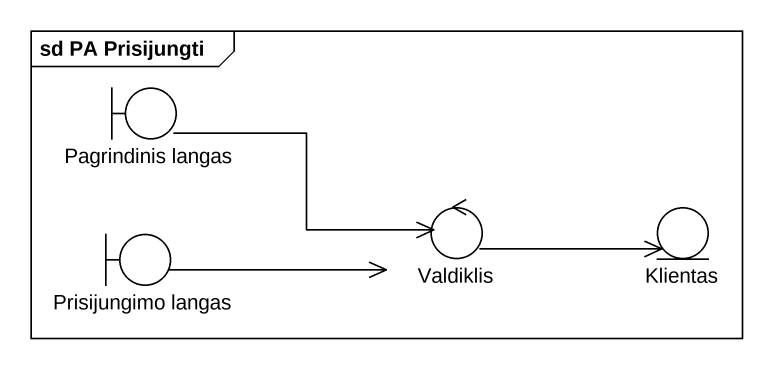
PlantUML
@startuml
mainframe sd PA Prisijungti
boundary "Pagrindinis langas" as Pagrindinis_langas
boundary "Prisijungimo langas" as Prisijungimo_langas
control Valdiklis
entity Klientas
Pagrindinis_langas -right-> Valdiklis
Prisijungimo_langas -right-> Valdiklis
Valdiklis -right-> Klientas
@enduml
